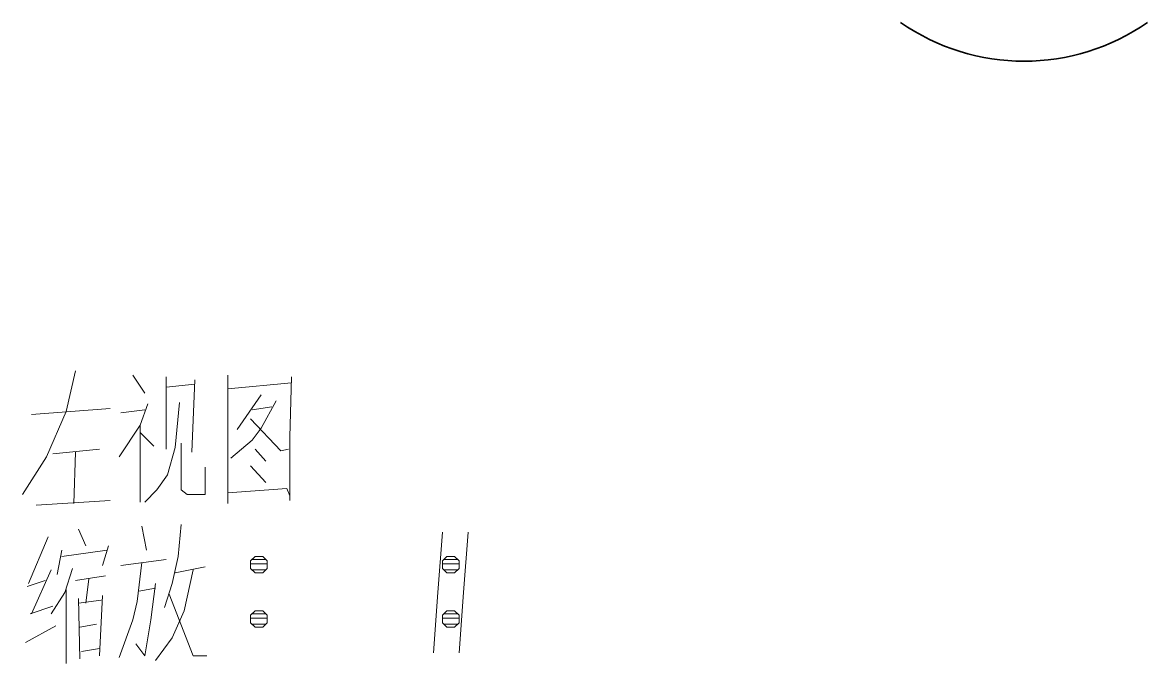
# Model space of a CAD drawing. Extents: x 71 to 1149, y 128 to 824.
# Drawn here: x 1050.1 to 1076.17, y 449.34 to 464.2 of the extents above; entities that cross this region are included whole.
import ezdxf

# ---------------------------------------------------------------- set-up
doc = ezdxf.new("R2010")
doc.units = 0

msp = doc.modelspace()

# ---------------------------------------------------------------- linework, layer by layer
at = {"color": 7, "lineweight": 13}
for points in [[(1051.326, 456.131), (1051.116, 455.186)], [(1052.656, 456.026), (1052.936, 455.606)], [(1053.426, 455.991), (1053.426, 454.311)], [(1054.021, 454.241), (1054.091, 455.921)], [(1054.861, 456.026), (1054.861, 454.556), (1054.861, 453.051)], [(1054.861, 455.991), (1054.861, 454.591), (1054.861, 453.191)], [(1056.296, 453.226), (1056.296, 454.591), (1056.331, 455.991)], [(1054.091, 455.816), (1053.426, 455.746)], [(1056.331, 455.851), (1054.861, 455.711)], [(1053.006, 455.361), (1052.831, 454.871), (1052.341, 454.136)], [(1053.741, 455.396), (1053.636, 454.346)], [(1055.631, 455.571), (1055.071, 454.766)], [(1055.631, 454.801), (1055.981, 455.431)], [(1050.311, 455.116), (1052.131, 455.256)], [(1051.116, 455.186), (1050.661, 454.136)], [(1052.376, 455.151), (1052.936, 455.221)], [(1055.421, 455.221), (1055.876, 455.291)], [(1052.831, 454.871), (1052.831, 453.086)], [(1055.386, 455.011), (1056.086, 454.276)], [(1052.831, 454.696), (1053.146, 454.381)], [(1055.421, 454.521), (1055.631, 454.801)], [(1053.636, 454.346), (1053.461, 453.716)], [(1053.776, 453.366), (1053.776, 454.451)], [(1054.931, 454.101), (1055.421, 454.521)], [(1050.661, 454.136), (1050.101, 453.261)], [(1050.801, 454.206), (1051.886, 454.311)], [(1051.326, 454.241), (1051.291, 453.051)], [(1055.491, 454.311), (1055.736, 454.031)], [(1056.086, 454.276), (1056.261, 454.311)], [(1054.336, 453.891), (1054.336, 453.261)], [(1055.386, 453.926), (1055.736, 453.541)], [(1053.216, 453.366), (1053.461, 453.716)], [(1052.936, 453.086), (1053.216, 453.366)], [(1053.916, 453.261), (1053.776, 453.366)], [(1054.861, 453.296), (1056.226, 453.401)], [(1056.296, 453.121), (1056.296, 453.226), (1056.226, 453.401)], [(1050.416, 453.016), (1052.131, 453.121)], [(1054.336, 453.261), (1053.916, 453.261)], [(1052.866, 452.526), (1052.971, 451.966)], [(1053.776, 452.561), (1053.706, 451.826)], [(1050.696, 452.281), (1050.241, 451.196)], [(1051.396, 452.456), (1051.571, 452.071)], [(1059.831, 452.386), (1059.726, 450.986), (1059.621, 449.586)], [(1060.426, 452.386), (1060.321, 450.986), (1060.216, 449.586)], [(1052.096, 452.071), (1051.956, 451.616)], [(1051.011, 451.966), (1050.906, 451.406)], [(1051.011, 451.826), (1052.061, 451.966)], [(1052.376, 451.616), (1053.426, 451.756)], [(1053.706, 451.826), (1053.566, 451.196)], [(1055.421, 451.756), (1055.736, 451.756)], [(1059.866, 451.756), (1060.181, 451.756)], [(1050.766, 451.511), (1050.311, 450.496)], [(1051.256, 451.546), (1051.081, 450.986)], [(1052.866, 451.686), (1052.761, 450.776), (1052.656, 450.356), (1052.341, 449.481)], [(1053.636, 451.441), (1054.336, 451.581)], [(1054.056, 451.511), (1053.846, 450.566)], [(1055.386, 451.651), (1055.771, 451.651)], [(1055.421, 451.511), (1055.736, 451.511)], [(1059.831, 451.651), (1060.216, 451.651)], [(1059.866, 451.511), (1060.181, 451.511)], [(1050.626, 451.266), (1050.206, 451.126)], [(1051.326, 451.266), (1052.026, 451.371)], [(1051.641, 451.301), (1051.571, 450.741)], [(1053.181, 451.196), (1053.076, 450.356), (1052.936, 449.516), (1052.726, 449.796)], [(1053.566, 451.196), (1053.391, 450.636)], [(1051.081, 450.986), (1050.766, 450.496)], [(1051.116, 451.056), (1051.116, 449.341)], [(1052.796, 451.021), (1053.181, 451.091)], [(1053.496, 450.951), (1054.056, 449.516)], [(1050.276, 450.496), (1050.801, 450.671)], [(1051.396, 450.846), (1051.431, 449.446)], [(1051.396, 450.741), (1051.921, 450.811)], [(1051.956, 450.916), (1051.886, 449.516)], [(1053.846, 450.566), (1053.566, 449.936)], [(1055.421, 450.496), (1055.736, 450.496)], [(1059.866, 450.496), (1060.181, 450.496)], [(1050.171, 449.831), (1050.871, 450.216)], [(1051.431, 450.181), (1051.816, 450.251)], [(1055.386, 450.391), (1055.771, 450.391)], [(1055.421, 450.251), (1055.736, 450.251)], [(1059.831, 450.391), (1060.216, 450.391)], [(1059.866, 450.251), (1060.181, 450.251)], [(1053.566, 449.936), (1053.181, 449.411)], [(1051.886, 449.691), (1051.466, 449.621)], [(1054.056, 449.516), (1054.371, 449.516)]]:
    msp.add_lwpolyline(points, dxfattribs=at)
for points in [[(1055.491, 451.441), (1055.666, 451.441), (1055.771, 451.546), (1055.771, 451.721), (1055.666, 451.826), (1055.491, 451.826), (1055.386, 451.721), (1055.386, 451.546)], [(1059.936, 451.441), (1060.111, 451.441), (1060.216, 451.546), (1060.216, 451.721), (1060.111, 451.826), (1059.936, 451.826), (1059.831, 451.721), (1059.831, 451.546)], [(1055.491, 450.181), (1055.666, 450.181), (1055.771, 450.286), (1055.771, 450.461), (1055.666, 450.566), (1055.491, 450.566), (1055.386, 450.461), (1055.386, 450.286)], [(1059.936, 450.181), (1060.111, 450.181), (1060.216, 450.286), (1060.216, 450.461), (1060.111, 450.566), (1059.936, 450.566), (1059.831, 450.461), (1059.831, 450.286)]]:
    msp.add_lwpolyline(points, close=True, dxfattribs=at)
at = {"color": 7, "lineweight": 35}
msp.add_arc((1073.306, 468.306), 5, 235.1029, 304.8971, dxfattribs=at)

doc.saveas('drawing.dxf')
